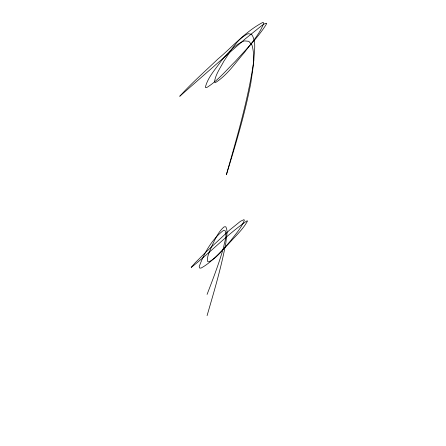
<?xml version="1.0" encoding="UTF-8"?>
<svg xmlns="http://www.w3.org/2000/svg" width="446" height="446" viewBox="0 0 446 446"><rect width="100%" height="100%" fill="white"/><g stroke="black" fill="none" stroke-linecap="round" stroke-linejoin="round"><path stroke-width="0.67" d="M207.078 315.629C214.091 291.389 221.428 267.16 225.944 242.301C226.172 237.239 228.341 231.574 225.838 226.797L224.104 226.858C217.927 232.098 214.855 239.987 211.326 247.078C209.787 251.689 206.665 256.45 207.568 261.456L208.761 261.886C217.921 257.375 223.831 248.255 230.56 240.879C235.455 234.345 241.214 228.118 244.302 220.469L244.029 219.638L240.483 221.277L229.573 230.091L206.074 251.94L195.086 262.906L191.167 267.438C210.194 252.614 226.925 234.825 246.733 220.999L247.569 220.921C242.763 229.868 234.696 236.776 228.079 244.414C219.504 252.709 211.627 262.36 201.007 268.102L199.574 268.035L199.2 266.58C204.168 253.072 211.911 239.24 223.474 230.409L225.236 230.772C227.198 236.124 224.5 241.799 223.647 247.117C219.103 263.207 213.076 278.817 207.078 294.405M266.262 23.264L266.251 24.418C257.643 38.038 246.002 49.456 235.282 61.397C226.089 70.44 217.704 80.815 206.621 87.617L205.327 87.388C207.769 77.292 215.502 69.236 221.288 60.846C227.912 53.169 234.568 44.494 244.408 40.893L248.818 41.3L251.996 45.113C255.591 57.64 252.425 70.713 250.797 83.291C244.77 114.304 235.65 144.588 226.378 174.754C237.032 136.983 248.327 99.174 253.874 60.238C253.997 51.719 256.812 41.874 251.589 34.314L248.088 33.656C236.737 39.176 230.604 51.24 223.803 61.286C220.374 67.948 215.513 74.387 214.47 81.964L215.524 82.549C227.466 74.967 235.544 62.585 244.754 52.071C251.438 42.805 259.734 34.119 263.709 23.259L263.045 22.3C245.807 31.209 232.656 46.646 217.893 59.045C205.054 71.304 191.657 83.112 179.738 96.275L244.52 39.488L261.317 25.94L264.562 23.822L266.262 23.264"/></g></svg>
